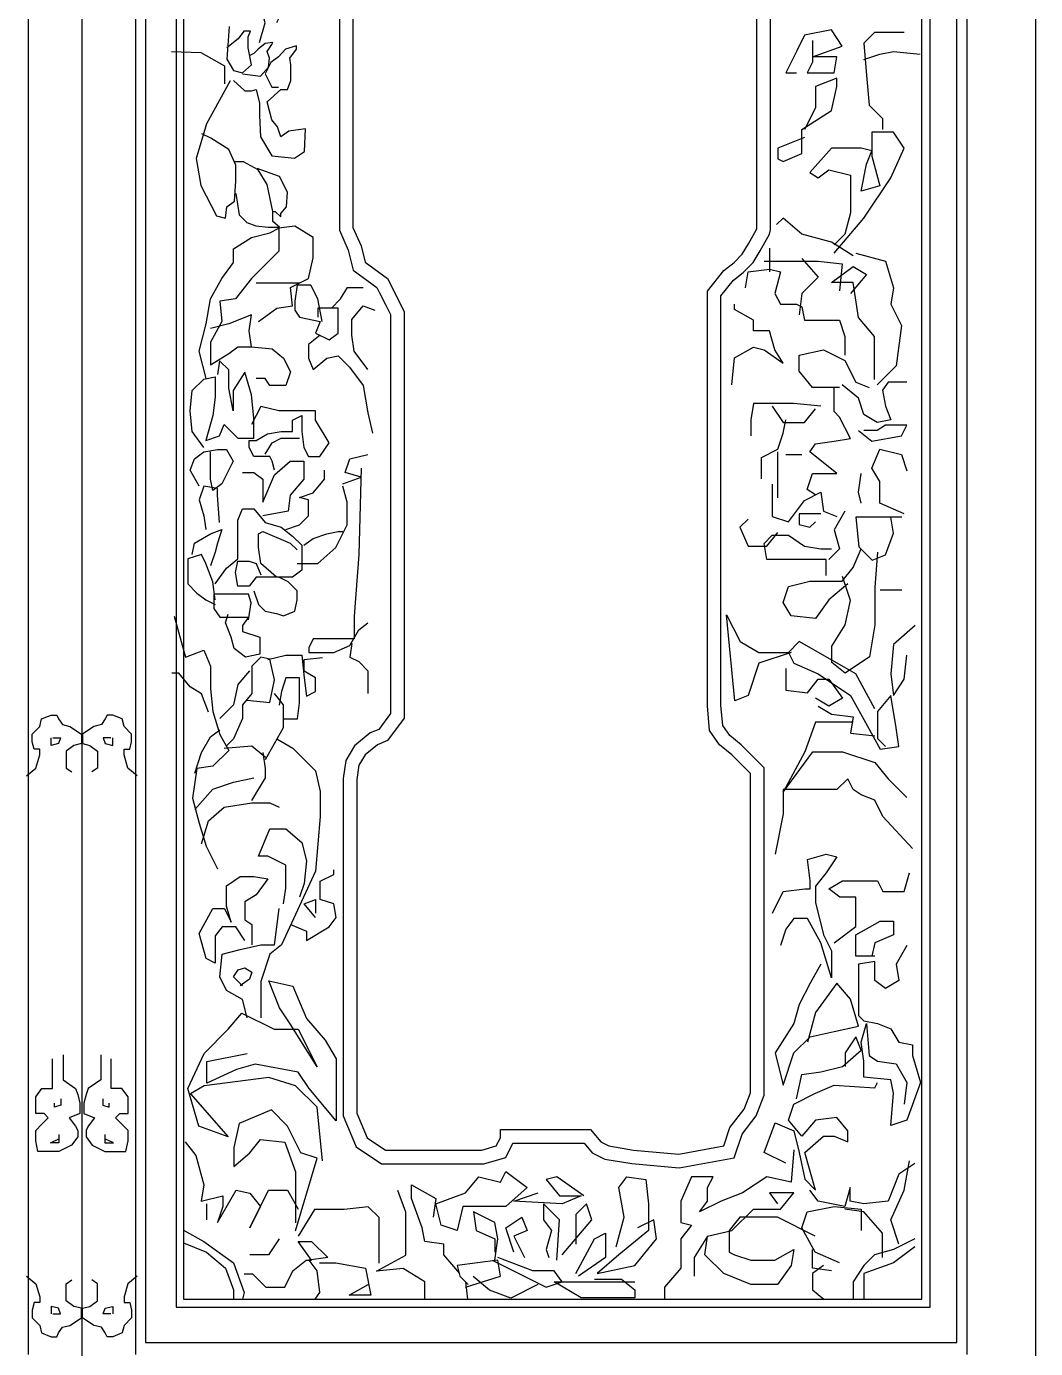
# Model space of a CAD drawing. Extents: x 1684 to 4686, y 4591 to 8092.
# Drawn here: x 2234 to 2705, y 5761 to 6378 of the extents above; entities that cross this region are included whole.
import ezdxf

# ---------------------------------------------------------------- set-up
doc = ezdxf.new("R2010")
doc.units = 0
doc.header["$MEASUREMENT"] = 0
doc.layers.add('3', color=3, linetype='CONTINUOUS')
doc.layers.add('7', color=7, linetype='CONTINUOUS')

msp = doc.modelspace()

# ---------------------------------------------------------------- linework, layer by layer
at = {"layer": '3'}
for p, q in [((2235, 7270.16), (2235, 5758.27)), ((2285, 7270.16), (2285, 5758.27)), ((2673.3, 5758.27), (2673.3, 7270.16)), ((2304.05, 7255.06), (2304.05, 5780.36)), ((2656, 5780.36), (2656, 7255.06)), ((2304.05, 5780.36), (2656, 5780.36))]:
    msp.add_line(p, q, dxfattribs=at)
for points in [[(2380.18, 6460.96), (2380.18, 6283.17), (2384.25, 6273.84), (2386.6, 6264.46), (2397.74, 6256.37), (2398.96, 6253.93), (2401.83, 6248.2), (2404.03, 6243.81), (2404.03, 6057.51), (2398.65, 6050.15), (2394.62, 6048.54), (2387.28, 6042.43), (2383.19, 6035.62), (2381.99, 6027.21), (2381.99, 5869.69), (2388.01, 5855.27), (2399.82, 5847.4), (2447.61, 5847.4), (2457.85, 5850.32), (2461.17, 5856.96), (2494.45, 5856.96), (2498.18, 5852.49), (2504.06, 5849.56), (2516.71, 5847.45), (2538.86, 5845.44), (2564.47, 5850.09), (2568.19, 5861.23), (2574.81, 5869.73), (2578.43, 5879.37), (2578.43, 6032.26), (2567.75, 6042.93), (2562.41, 6047.37), (2559.12, 6051.97), (2558.33, 6061.43), (2558.33, 6252.55), (2564.17, 6259.81), (2568.68, 6263.42), (2573.31, 6268.04), (2576.62, 6273.55), (2581.05, 6281.29), (2581.4, 6283.42), (2581.4, 6453.7)], [(2342.86, 6370.76), (2345.5, 6380.02), (2344.18, 6385.31), (2340.21, 6397.21), (2354.77, 6418.36), (2361.39, 6418.36), (2362.71, 6413.08), (2361.39, 6397.21), (2350.8, 6394.56), (2353.45, 6385.31), (2350.8, 6380.02)], [(2328.7, 6378.23), (2327.65, 6363.01), (2330.8, 6357.76), (2335, 6356.71), (2339.21, 6360.38), (2337.63, 6368.26), (2337.63, 6373.5), (2338.68, 6376.13), (2335.53, 6376.13), (2332.9, 6372.45), (2327.65, 6368.26)], [(2601.12, 6371.68), (2601.12, 6361.64), (2598.61, 6356.62), (2611.17, 6356.62), (2612.43, 6364.15), (2601.12, 6364.15), (2614.94, 6369.17), (2609.92, 6376.7), (2597.35, 6374.19), (2593.58, 6366.66), (2588.56, 6356.62), (2593.58, 6356.62)], [(2335, 6356.18), (2343.41, 6355.14), (2347.09, 6359.33), (2347.61, 6363.53), (2346.56, 6366.68), (2348.66, 6369.83), (2349.19, 6370.88), (2345.51, 6370.35), (2342.36, 6367.73), (2340.26, 6365.63), (2338.16, 6364.58)], [(2643.84, 6375.45), (2630.02, 6375.45), (2625, 6370.43), (2626.25, 6355.37), (2627.51, 6341.56), (2633.79, 6335.29), (2633.79, 6330.27)], [(2301.9, 6366.68), (2315.56, 6366.16), (2326.6, 6359.86), (2326.6, 6351.46)], [(2330.8, 6353.04), (2336.05, 6348.31), (2339.21, 6348.31), (2341.31, 6348.84), (2342.88, 6342.54), (2342.88, 6336.77), (2343.41, 6326.8), (2348.66, 6317.87), (2359.17, 6316.82), (2363.9, 6319.97), (2364.43, 6330.47), (2356.55, 6329.42), (2352.87, 6326.8), (2351.29, 6331.52), (2348.66, 6334.67), (2346.56, 6343.06), (2352.87, 6348.84), (2356.02, 6348.84), (2357.6, 6353.04), (2357.6, 6360.38), (2357.07, 6363.53), (2360.22, 6367.73), (2360.22, 6369.31), (2354.97, 6367.73), (2351.82, 6364.06), (2348.14, 6361.43), (2345.51, 6356.18), (2348.66, 6349.89), (2351.82, 6349.89)], [(2625, 6362.9), (2632.54, 6365.41), (2638.82, 6366.66), (2651.38, 6365.41)], [(2329.17, 6352.86), (2318.13, 6332.92), (2313.4, 6316.65), (2315.5, 6304.05), (2322.86, 6289.88), (2327.06, 6288.83), (2327.59, 6294.08), (2331.27, 6296.7), (2331.79, 6306.15), (2331.79, 6313.5), (2328.64, 6320.85), (2320.23, 6326.09), (2316.03, 6328.19)], [(2597.35, 6326.5), (2584.79, 6321.48), (2584.79, 6316.46), (2587.3, 6315.21), (2596.1, 6318.97), (2596.1, 6330.27), (2609.92, 6339.05), (2612.43, 6350.35), (2612.43, 6354.11), (2602.38, 6350.35), (2602.38, 6340.31), (2597.35, 6330.27)], [(2611.17, 6272.53), (2625, 6288.85), (2637.56, 6307.68), (2643.84, 6321.48), (2638.82, 6329.01), (2628.77, 6329.01), (2628.77, 6317.72), (2632.54, 6303.91), (2623.74, 6301.4), (2626.25, 6313.95), (2628.77, 6320.23), (2623.74, 6321.48), (2609.92, 6321.48), (2599.87, 6310.19), (2603.64, 6307.68), (2608.66, 6311.44), (2618.71, 6308.93), (2618.71, 6291.36), (2616.2, 6281.32), (2611.17, 6276.3)], [(2331.79, 6300.38), (2333.37, 6290.41), (2337.05, 6286.73), (2341.25, 6285.16), (2347.03, 6284.63), (2352.29, 6284.63), (2349.13, 6287.26), (2349.13, 6289.36), (2349.13, 6291.98), (2346.51, 6304.58), (2342.3, 6311.4), (2335.47, 6315.07), (2331.27, 6315.07)], [(2349.13, 6291.98), (2350.18, 6291.98), (2352.81, 6289.36), (2352.81, 6290.93), (2355.44, 6294.08), (2355.96, 6300.9), (2352.29, 6308.25), (2341.78, 6311.92)], [(2317.94, 6213.92), (2314.75, 6226.68), (2317.94, 6239.43), (2320.07, 6251.13), (2325.39, 6260.69), (2330.71, 6268.13), (2330.71, 6274.51), (2339.23, 6279.83), (2347.74, 6281.95), (2352, 6284.08), (2352, 6273.45), (2339.23, 6260.69), (2331.78, 6251.13), (2324.33, 6250.06), (2325.39, 6240.5), (2320.07, 6230.93), (2320.07, 6220.3), (2328.58, 6225.61), (2332.84, 6228.8), (2339.23, 6228.8), (2338.16, 6236.24), (2339.23, 6243.68), (2328.58, 6239.43), (2320.07, 6237.31)], [(2342.42, 6240.5), (2350.93, 6246.87), (2358.38, 6247.94), (2357.32, 6256.44), (2365.83, 6260.69), (2367.96, 6270.26), (2367.96, 6279.83), (2359.45, 6285.14), (2352, 6284.08)], [(2619.97, 6271.28), (2609.92, 6277.55), (2596.1, 6281.32), (2587.3, 6288.85), (2584.3, 6285.85)], [(2581.02, 6274.74), (2581.02, 6272.53), (2581.02, 6263.75)], [(2621.23, 6272.53), (2635.05, 6268.77), (2638.82, 6256.22), (2637.56, 6248.69), (2642.59, 6238.65), (2640.08, 6219.82), (2631.28, 6211.04)], [(2569.71, 6256.22), (2570.97, 6263.75), (2581.02, 6265), (2586.04, 6263.75), (2583.53, 6253.71), (2586.04, 6248.69), (2593.58, 6248.69), (2596.1, 6247.43), (2597.35, 6241.16), (2606.15, 6241.16), (2613.69, 6241.16), (2616.2, 6233.63), (2616.2, 6224.84)], [(2578.51, 6268.77), (2603.64, 6268.77), (2614.94, 6267.51), (2613.69, 6254.96)], [(2596.1, 6270.02), (2603.64, 6261.24), (2596.1, 6253.71), (2594.84, 6243.67)], [(2630.02, 6213.55), (2630.02, 6233.63), (2622.48, 6242.41), (2619.97, 6258.73), (2609.92, 6258.73), (2619.97, 6266.26), (2626.25, 6262.49), (2618.71, 6253.71)], [(2341.35, 6258.57), (2356.25, 6258.57), (2361.57, 6258.57)], [(2372.22, 6240.5), (2370.09, 6251.13), (2366.9, 6257.5), (2360.51, 6257.5), (2359.45, 6250.06), (2359.45, 6245.81), (2361.57, 6242.62), (2371.15, 6240.5), (2369.02, 6235.18), (2375.41, 6231.99), (2379.67, 6235.18), (2379.67, 6246.87), (2370.09, 6246.87), (2370.09, 6242.62)], [(2376.47, 6246.87), (2380.73, 6251.13), (2383.92, 6256.44), (2391.37, 6256.44)], [(2393.5, 6218.17), (2387.12, 6226.68), (2386.05, 6234.12), (2386.05, 6241.56), (2391.37, 6247.94), (2396.69, 6245.81)], [(2563.43, 6211.04), (2564.68, 6223.59), (2573.48, 6228.61), (2578.51, 6227.35), (2587.3, 6221.08), (2583.53, 6227.35), (2581.02, 6236.14), (2573.48, 6236.14), (2573.48, 6241.16), (2564.68, 6246.18), (2564.68, 6248.69)], [(2371.15, 6234.12), (2365.83, 6229.87), (2365.83, 6223.49), (2367.96, 6218.17), (2374.35, 6223.49), (2379.67, 6224.55), (2384.99, 6219.24), (2391.37, 6210.73), (2393.5, 6197.98), (2395.63, 6188.41)], [(2339.23, 6228.8), (2348.8, 6227.74), (2354.13, 6223.49), (2357.32, 6217.11), (2355.19, 6210.73), (2347.74, 6210.73), (2345.61, 6213.92), (2341.35, 6213.92)], [(2316.86, 6181.81), (2311.54, 6189.25), (2310.47, 6198.81), (2311.54, 6208.38), (2316.86, 6213.7), (2322.18, 6214.76), (2322.18, 6205.19), (2321.11, 6196.69), (2317.92, 6185), (2324.31, 6187.12), (2326.44, 6192.44), (2332.82, 6186.06), (2340.27, 6186.06), (2340.27, 6195.63), (2339.21, 6206.26), (2336.01, 6216.88), (2330.69, 6208.38), (2330.69, 6198.81), (2328.56, 6209.44), (2328.56, 6217.95), (2324.31, 6222.2), (2323.24, 6215.82)], [(2613.69, 6209.78), (2601.12, 6209.78), (2594.84, 6217.31), (2594.84, 6224.84), (2606.15, 6227.35), (2616.2, 6222.33), (2621.23, 6212.29), (2627.51, 6209.78)], [(2602.38, 6159.58), (2598.61, 6162.09), (2601.12, 6169.62), (2612.43, 6169.62), (2599.87, 6179.66), (2602.38, 6183.43), (2611.17, 6184.68), (2618.71, 6185.94), (2613.69, 6195.98), (2611.17, 6198.49), (2611.17, 6209.78)], [(2645.1, 6212.29), (2636.31, 6212.29), (2633.79, 6208.53), (2635.05, 6201), (2637.56, 6194.72), (2631.28, 6193.47), (2625, 6197.23), (2622.48, 6204.76), (2614.94, 6211.04)], [(2349.85, 6171.18), (2348.78, 6175.43), (2347.72, 6177.56), (2340.27, 6177.56), (2338.14, 6181.81), (2338.14, 6185), (2341.34, 6185), (2346.66, 6188.18), (2353.04, 6189.25), (2358.36, 6189.25), (2358.36, 6194.56), (2362.62, 6196.69), (2362.62, 6192.44), (2362.62, 6189.25), (2363.68, 6181.81), (2365.81, 6177.56), (2371.13, 6177.56), (2375.39, 6183.93), (2369.01, 6194.56), (2369.01, 6198.81), (2361.56, 6198.81), (2351.98, 6198.81), (2343.46, 6200.94), (2339.21, 6192.44)], [(2604.89, 6201), (2592.33, 6202.25), (2573.48, 6202.25), (2572.22, 6194.72), (2572.22, 6187.19)], [(2582.27, 6201), (2587.3, 6193.47), (2597.35, 6193.47), (2602.38, 6199.74)], [(2577.25, 6167.11), (2577.25, 6177.15), (2584.79, 6180.92), (2587.3, 6188.45), (2588.56, 6194.72)], [(2622.48, 6189.7), (2628.77, 6184.68), (2642.59, 6187.19), (2645.1, 6192.21), (2635.05, 6192.21), (2631.28, 6189.7), (2625, 6189.7)], [(2345.59, 6178.62), (2348.78, 6183.93), (2353.04, 6186.06), (2361.56, 6186.06)], [(2314.73, 6163.74), (2310.47, 6171.18), (2312.6, 6176.49), (2316.86, 6179.68), (2323.24, 6180.74), (2327.5, 6180.74), (2330.69, 6175.43), (2325.37, 6164.8), (2321.11, 6161.61), (2320.05, 6166.93), (2320.05, 6175.43), (2320.05, 6179.68)], [(2381.83, 6164.72), (2390.34, 6167.91), (2382.89, 6170.04), (2385.02, 6176.42), (2393.53, 6178.54)], [(2584.79, 6158.33), (2584.79, 6170.88), (2584.79, 6179.66)], [(2588.56, 6178.41), (2596.1, 6178.41)], [(2643.84, 6150.8), (2632.54, 6155.82), (2632.54, 6165.86), (2628.77, 6172.13), (2632.54, 6180.92), (2642.59, 6178.41), (2645.1, 6170.88)], [(2334.95, 6170.11), (2340.27, 6170.11), (2344.53, 6166.93), (2344.53, 6156.3), (2349.85, 6169.05), (2357.3, 6175.43), (2363.68, 6175.43), (2363.68, 6166.93), (2357.3, 6159.48), (2356.23, 6152.04), (2344.53, 6149.92)], [(2390.34, 6172.16), (2389.28, 6131.77), (2387.15, 6103.07), (2387.15, 6092.44), (2379.7, 6092.44), (2367.99, 6092.44), (2365.86, 6088.19), (2365.86, 6086.06), (2377.57, 6086.06), (2385.02, 6089.25), (2389.28, 6096.69), (2393.53, 6099.88)], [(2355.17, 6143.54), (2361.56, 6145.67), (2365.81, 6149.92), (2365.81, 6157.36), (2361.56, 6158.42), (2367.94, 6160.55), (2373.26, 6166.93), (2373.26, 6171.18)], [(2623.74, 6155.82), (2622.48, 6160.84), (2623.74, 6169.62)], [(2324.31, 6146.73), (2323.24, 6159.48), (2323.24, 6162.67), (2316.86, 6163.74), (2314.73, 6157.36), (2316.86, 6149.92), (2317.92, 6143.54)], [(2360.49, 6127.6), (2370.07, 6127.6), (2378.58, 6135.04), (2383.9, 6145.67), (2383.9, 6156.3), (2381.78, 6163.74)], [(2582.27, 6164.6), (2582.27, 6149.54), (2589.81, 6147.03), (2597.35, 6157.07), (2604.89, 6160.84), (2606.15, 6152.05), (2612.43, 6149.54)], [(2322.18, 6118.03), (2327.5, 6125.47), (2332.82, 6129.72), (2332.82, 6140.35), (2332.82, 6147.79), (2334.95, 6153.11), (2340.27, 6153.11), (2345.59, 6146.73), (2353.04, 6144.6), (2358.36, 6140.35), (2362.62, 6136.1), (2362.62, 6124.41), (2358.36, 6121.22), (2350.91, 6121.22), (2343.46, 6127.6), (2342.4, 6135.04), (2342.4, 6141.41), (2344.53, 6142.48), (2357.3, 6137.16), (2360.49, 6133.97)], [(2570.97, 6148.29), (2567.2, 6144.52), (2570.97, 6135.73), (2579.76, 6135.73), (2584.79, 6142.01)], [(2604.89, 6150.8), (2594.84, 6150.8), (2594.84, 6145.78), (2599.87, 6144.52), (2602.38, 6147.03)], [(2616.2, 6152.05), (2611.17, 6143.27), (2613.69, 6134.48), (2608.66, 6129.46)], [(2642.7, 6149.21), (2621.34, 6149.21), (2622.6, 6135.4), (2628.88, 6129.13), (2635.16, 6131.64), (2638.93, 6141.68), (2637.67, 6149.21)], [(2311.54, 6131.85), (2312.6, 6137.16), (2320.05, 6141.41), (2325.37, 6143.54), (2323.24, 6137.16), (2322.18, 6132.91), (2320.05, 6126.53)], [(2363.68, 6136.1), (2367.94, 6139.29), (2374.33, 6141.41), (2379.65, 6142.48), (2381.78, 6142.48)], [(2607.41, 6121.93), (2607.41, 6129.46), (2591.07, 6129.46), (2579.76, 6129.46), (2578.51, 6136.99), (2582.27, 6140.75), (2589.81, 6140.75), (2597.35, 6135.73), (2604.89, 6134.48), (2609.92, 6134.48)], [(2322.18, 6110.59), (2321.11, 6119.09), (2317.92, 6127.6), (2315.79, 6131.85), (2309.41, 6129.72), (2309.41, 6123.34), (2309.41, 6118.03), (2313.67, 6113.78), (2317.92, 6110.59), (2322.18, 6108.46)], [(2617.46, 6118.16), (2608.66, 6110.63), (2602.38, 6101.85), (2591.07, 6103.1), (2587.3, 6109.38), (2589.81, 6116.91), (2599.87, 6119.42), (2614.94, 6119.42), (2619.97, 6125.69), (2623.74, 6134.48)], [(2631.39, 6132.89), (2630.14, 6116.58), (2630.14, 6099.01), (2627.62, 6083.95), (2616.31, 6076.42), (2610.03, 6081.44), (2610.03, 6088.97), (2616.31, 6099.01), (2618.83, 6110.3), (2615.06, 6121.6)], [(2340.27, 6114.84), (2342.4, 6108.46), (2345.59, 6105.27), (2350.91, 6104.21), (2354.11, 6103.15), (2359.43, 6105.27), (2360.49, 6110.59), (2360.49, 6114.84), (2356.23, 6119.09), (2351.98, 6121.22), (2341.34, 6121.22), (2338.14, 6116.97), (2332.82, 6116.97), (2331.76, 6123.34), (2332.82, 6128.66), (2338.14, 6128.66), (2341.34, 6127.6), (2343.46, 6122.28)], [(2337.7, 6101.27), (2339.03, 6109.28), (2337.7, 6113.28), (2327.01, 6113.28), (2321.66, 6113.28), (2321.66, 6106.61), (2324.33, 6102.6), (2328.34, 6102.6), (2337.7, 6102.6), (2335.02, 6098.6), (2335.02, 6095.93), (2343.04, 6093.26), (2343.04, 6089.25), (2343.04, 6085.25), (2336.36, 6083.91), (2331.01, 6087.92), (2329.68, 6093.26), (2327.01, 6099.93), (2328.34, 6103.94)], [(2632.65, 6115.32), (2642.7, 6115.32)], [(2303.07, 6103.07), (2308.4, 6083.94), (2316.91, 6087.13), (2320.1, 6079.69), (2320.1, 6069.06), (2321.17, 6058.43), (2324.36, 6047.8), (2328.62, 6040.36), (2321.17, 6032.91), (2313.72, 6031.85), (2311.59, 6018.03), (2314.78, 6006.34), (2317.97, 5995.71), (2323.3, 5985.08)], [(2591.11, 6086.09), (2576.04, 6081.07), (2571.01, 6066.01), (2564.73, 6063.5), (2560.96, 6103.66), (2567.24, 6091.11), (2576.04, 6086.09), (2589.86, 6086.09)], [(2648.91, 6098.64), (2638.86, 6089.86), (2637.61, 6076.05), (2638.86, 6066.01), (2643.89, 6073.54), (2645.15, 6084.84)], [(2386.08, 6090.31), (2385.02, 6083.94), (2389.28, 6081.81), (2393.53, 6077.56), (2393.53, 6071.18), (2393.53, 6066.93)], [(2630.07, 6059.74), (2621.27, 6076.05), (2594.88, 6091.11), (2589.86, 6086.09), (2592.37, 6081.07), (2603.68, 6076.05), (2618.76, 6066.01), (2625.04, 6054.72), (2632.58, 6040.91), (2641.38, 6042.17), (2640.12, 6050.95), (2637.61, 6066.01), (2631.32, 6058.48), (2631.32, 6045.93), (2635.09, 6042.17)], [(2337.13, 6063.74), (2347.77, 6062.68), (2349.9, 6073.31), (2347.77, 6082.87), (2343.52, 6083.94), (2339.26, 6079.69), (2339.26, 6071.18), (2339.26, 6066.93), (2335, 6061.61), (2335, 6055.24), (2330.74, 6045.67), (2327.55, 6042.48)], [(2346.75, 6082.71), (2355.26, 6084.84), (2362.71, 6084.84), (2363.78, 6074.21), (2364.84, 6065.7), (2369.1, 6067.83), (2369.1, 6074.21), (2363.78, 6077.4), (2363.78, 6082.71), (2372.29, 6083.77)], [(2319.08, 6058.26), (2315.89, 6066.77), (2310.57, 6069.96), (2305.24, 6076.33), (2302.05, 6076.33)], [(2338.19, 6077.56), (2332.87, 6071.18), (2330.74, 6061.61), (2324.36, 6055.24)], [(2354.2, 6055.07), (2360.58, 6055.07), (2361.65, 6062.52), (2361.65, 6069.96), (2361.65, 6074.21), (2355.26, 6074.21), (2353.14, 6067.83), (2352.07, 6061.45)], [(2588.6, 6078.56), (2588.6, 6068.52), (2598.65, 6067.27), (2603.68, 6073.54), (2608.71, 6073.54), (2614.99, 6064.76), (2608.71, 6060.99), (2602.42, 6064.76)], [(2345.64, 6036.1), (2354.16, 6050.98), (2354.16, 6061.61), (2349.9, 6066.93)], [(2603.68, 6060.99), (2609.96, 6057.23), (2620.01, 6055.97), (2618.76, 6048.44), (2630.07, 6047.19)], [(2234.12, 6028.53), (2238.54, 6032.06), (2240.31, 6038.24), (2240.31, 6040.89), (2237.66, 6040.89), (2236.77, 6044.42), (2236.77, 6047.96), (2240.31, 6051.49), (2241.19, 6055.02), (2245.61, 6056.78), (2248.26, 6056.78), (2249.15, 6055.02), (2250.91, 6052.37), (2254.45, 6051.49), (2259.75, 6047.96), (2259.75, 6043.54), (2256.22, 6042.66), (2252.68, 6040.01), (2252.68, 6037.36), (2252.68, 6032.06), (2255.33, 6030.3)], [(2285.88, 6028.53), (2281.46, 6032.06), (2279.69, 6038.24), (2279.69, 6040.89), (2282.34, 6040.89), (2283.22, 6044.42), (2283.22, 6047.96), (2279.69, 6051.49), (2278.8, 6055.02), (2274.39, 6056.78), (2271.73, 6056.78), (2270.85, 6055.02), (2269.08, 6052.37), (2265.55, 6051.49), (2260.24, 6047.96), (2260.24, 6043.54), (2263.78, 6042.66), (2267.31, 6040.01), (2267.31, 6037.36), (2267.31, 6032.06), (2264.66, 6030.3)], [(2312.65, 6029.73), (2315.85, 6039.29), (2320.1, 6046.73), (2324.36, 6049.92)], [(2620.01, 6053.46), (2611.22, 6053.46), (2602.42, 6053.46), (2597.4, 6039.66), (2587.34, 6020.83), (2601.17, 6039.66), (2614.99, 6039.66), (2630.07, 6034.64), (2636.35, 6027.11), (2645.15, 6018.32)], [(2246.49, 6046.19), (2250.03, 6046.19), (2249.15, 6043.54), (2245.61, 6042.66), (2245.61, 6046.19)], [(2273.5, 6046.19), (2269.97, 6046.19), (2270.85, 6043.54), (2274.39, 6042.66), (2274.39, 6046.19)], [(2326.49, 6041.42), (2339.26, 6042.48), (2345.64, 6037.17)], [(2350.97, 6045.67), (2358.41, 6041.42), (2369.06, 6030.79), (2371.19, 6021.22), (2371.19, 6009.53), (2369.06, 5984.02), (2353.11, 5949.54), (2347.79, 5945.28), (2343.54, 5932.53), (2343.54, 5922.96), (2343.54, 5915.52)], [(2339.26, 6016.97), (2345.64, 6027.6), (2345.64, 6031.85), (2344.58, 6039.29)], [(2312.65, 6012.72), (2321.17, 6022.28), (2330.74, 6025.47), (2340.32, 6027.6)], [(2647.66, 5994.48), (2633.84, 6009.54), (2630.07, 6017.07), (2623.78, 6019.58), (2620.01, 6022.09), (2617.5, 6027.11), (2612.48, 6022.09), (2604.94, 6022.09), (2587.34, 6022.09), (2587.34, 6010.79), (2583.58, 5991.97)], [(2315.85, 5996.77), (2319.04, 6007.4), (2326.49, 6013.78), (2339.26, 6015.91), (2347.77, 6015.91), (2352.03, 6013.78)], [(2354.18, 5968.67), (2355.24, 5976.11), (2355.24, 5986.74), (2346.73, 5990.99), (2342.47, 5990.99), (2347.79, 6003.75), (2355.24, 6003.75), (2362.69, 5997.37), (2364.82, 5988.87), (2363.76, 5978.24), (2361.63, 5971.86)], [(2582.32, 5964.36), (2587.34, 5974.4), (2597.4, 5975.65), (2599.91, 5975.65), (2599.91, 5979.42), (2598.65, 5989.46), (2607.45, 5991.97), (2612.48, 5990.71), (2607.45, 5983.18), (2602.42, 5976.91), (2602.42, 5969.38), (2606.19, 5954.32), (2609.96, 5946.78), (2609.96, 5934.23), (2604.94, 5950.55), (2598.65, 5961.85), (2592.37, 5961.85), (2588.6, 5956.83), (2586.09, 5949.29)], [(2336.09, 5951.66), (2331.83, 5958.04), (2325.44, 5958.04), (2322.25, 5953.79), (2322.25, 5947.41), (2322.25, 5941.03), (2317.99, 5943.16), (2314.8, 5954.85), (2321.19, 5966.54), (2326.51, 5966.54), (2329.7, 5960.17), (2327.57, 5967.61), (2327.57, 5977.17), (2333.96, 5981.42), (2340.34, 5981.42), (2346.73, 5980.36), (2341.41, 5972.92), (2336.09, 5969.73), (2336.09, 5961.23), (2339.28, 5959.1), (2339.28, 5949.54)], [(2357.37, 5959.1), (2364.82, 5955.91), (2364.82, 5951.66), (2375.46, 5958.04), (2378.66, 5962.29), (2377.59, 5968.67), (2371.21, 5970.8), (2371.21, 5979.3), (2377.59, 5982.49), (2377.59, 5984.61)], [(2611.22, 5950.55), (2621.27, 5958.08), (2621.27, 5966.87), (2621.27, 5971.89), (2613.73, 5971.89), (2608.71, 5975.65), (2614.99, 5979.42), (2625.04, 5979.42), (2631.32, 5979.42), (2633.84, 5974.4), (2643.89, 5974.4), (2646.4, 5983.18)], [(2369.08, 5962.29), (2363.76, 5968.67), (2369.08, 5970.8), (2369.08, 5964.42)], [(2337.15, 5915.52), (2335.02, 5924.02), (2327.57, 5928.28), (2324.38, 5934.65), (2325.44, 5945.28), (2333.96, 5947.41), (2343.54, 5949.54), (2349.92, 5949.54), (2350.99, 5958.04), (2352.05, 5966.54)], [(2630.07, 5944.27), (2621.27, 5944.27), (2621.27, 5954.32), (2632.58, 5960.59), (2638.86, 5960.59), (2638.86, 5954.32), (2630.07, 5950.55), (2628.81, 5944.27)], [(2645.15, 5949.29), (2640.12, 5940.51), (2641.38, 5932.98), (2635.09, 5929.21), (2630.07, 5932.98), (2630.07, 5941.76), (2622.53, 5940.51), (2622.53, 5930.47), (2622.53, 5916.66), (2625.04, 5914.15), (2631.32, 5912.9), (2637.61, 5910.39), (2641.38, 5904.11), (2647.66, 5902.86), (2647.66, 5897.84), (2651.43, 5885.29), (2645.15, 5867.72), (2637.61, 5865.21), (2638.86, 5880.27), (2637.61, 5886.54), (2625.04, 5887.8), (2625.04, 5895.33), (2623.78, 5904.11), (2626.3, 5912.9), (2627.55, 5897.84), (2631.32, 5895.33), (2640.12, 5894.07), (2645.15, 5885.29), (2643.89, 5875.25)], [(2335.02, 5930.4), (2330.77, 5934.65), (2332.89, 5937.84), (2336.09, 5938.91), (2339.28, 5936.78), (2338.22, 5933.59), (2333.96, 5930.4)], [(2604.94, 5940.51), (2599.91, 5931.72), (2594.88, 5921.68), (2592.37, 5912.9), (2583.58, 5899.09), (2587.34, 5884.03), (2592.37, 5899.09), (2599.91, 5906.62), (2611.22, 5909.13), (2622.53, 5911.64), (2618.76, 5924.19), (2612.48, 5931.72), (2602.42, 5917.92), (2598.65, 5904.11)], [(2372.33, 5848.67), (2369.82, 5873.77), (2359.77, 5883.81), (2347.2, 5887.57), (2317.05, 5883.81), (2310.76, 5880.04), (2328.36, 5859.96), (2314.53, 5864.98), (2309.51, 5882.55), (2317.05, 5898.87), (2328.36, 5910.16), (2334.64, 5917.7), (2349.72, 5910.16), (2361.03, 5910.16), (2369.82, 5892.59), (2357.26, 5912.67), (2352.23, 5920.21), (2347.2, 5932.76), (2358.51, 5930.25), (2364.79, 5915.19), (2373.59, 5905.14), (2378.62, 5896.36), (2378.62, 5872.51), (2378.62, 5867.49), (2366.05, 5882.55), (2361.03, 5890.08), (2340.92, 5893.85), (2332.13, 5891.34), (2318.3, 5885.06), (2318.3, 5895.1), (2337.15, 5898.87)], [(2593.63, 5877.76), (2596.14, 5889.05), (2604.94, 5890.31), (2614.99, 5892.82), (2623.78, 5900.35), (2621.27, 5906.62), (2616.24, 5899.09), (2616.24, 5892.82)], [(2251.19, 5898.28), (2251.19, 5886.51), (2257.09, 5882.58), (2258.07, 5879.64), (2259.05, 5875.72), (2259.05, 5870.81), (2254.14, 5868.85), (2257.09, 5864.93), (2258.07, 5862.96), (2258.07, 5860.02), (2255.12, 5856.1), (2249.23, 5853.16), (2246.28, 5853.16), (2243.34, 5853.16), (2239.41, 5853.16), (2238.43, 5858.06), (2238.43, 5862.96), (2241.37, 5865.91), (2244.32, 5868.85), (2242.36, 5870.81), (2238.43, 5870.81), (2238.43, 5878.66), (2241.37, 5882.58), (2246.28, 5882.58), (2246.28, 5891.41), (2246.28, 5896.32)], [(2268.8, 5898.28), (2268.8, 5886.51), (2262.91, 5882.58), (2261.93, 5879.64), (2260.95, 5875.72), (2260.95, 5870.81), (2265.86, 5868.85), (2262.91, 5864.93), (2261.93, 5862.96), (2261.93, 5860.02), (2264.87, 5856.1), (2270.77, 5853.16), (2273.71, 5853.16), (2276.66, 5853.16), (2280.59, 5853.16), (2281.57, 5858.06), (2281.57, 5862.96), (2278.62, 5865.91), (2275.68, 5868.85), (2277.64, 5870.81), (2281.57, 5870.81), (2281.57, 5878.66), (2278.62, 5882.58), (2273.71, 5882.58), (2273.71, 5891.41), (2273.71, 5896.32)], [(2588.6, 5847.64), (2578.55, 5852.66), (2583.58, 5866.46), (2592.37, 5862.7), (2594.88, 5852.66), (2597.4, 5840.11), (2602.42, 5835.09), (2597.4, 5852.66), (2606.19, 5860.19), (2611.22, 5860.19), (2617.5, 5857.68), (2617.5, 5862.7), (2612.48, 5868.97), (2602.42, 5867.72), (2596.14, 5860.19), (2589.86, 5867.72), (2592.37, 5875.25), (2602.42, 5880.27), (2611.22, 5884.03), (2630.07, 5882.78), (2631.32, 5885.29)], [(2250.21, 5877.68), (2250.21, 5874.74), (2247.27, 5873.75), (2247.27, 5875.72)], [(2269.78, 5877.68), (2269.78, 5874.74), (2272.73, 5873.75), (2272.73, 5875.72)], [(2359.77, 5816.04), (2369.82, 5849.92), (2362.28, 5852.43), (2356, 5864.98), (2348.46, 5872.51), (2333.38, 5866.24), (2330.87, 5854.94), (2330.87, 5846.16), (2338.41, 5852.43), (2343.43, 5858.71), (2354.74, 5857.45), (2359.77, 5843.65), (2359.77, 5836.12), (2359.77, 5819.8)], [(2249.23, 5861), (2249.23, 5857.08), (2245.3, 5857.08), (2249.23, 5859.04)], [(2270.77, 5861), (2270.77, 5857.08), (2274.69, 5857.08), (2270.77, 5859.04)], [(2308.17, 5857.57), (2313.19, 5851.29), (2316.96, 5837.49), (2315.71, 5829.96), (2325.76, 5832.47), (2325.76, 5827.45), (2323.25, 5819.92), (2332.04, 5834.98), (2338.32, 5833.72), (2343.35, 5827.45), (2338.32, 5817.41), (2347.12, 5834.98), (2355.92, 5834.98), (2360.94, 5826.19)], [(2592.31, 5853.81), (2591.05, 5838.75), (2579.74, 5841.26), (2568.44, 5833.73), (2558.38, 5829.97), (2548.33, 5824.95), (2552.1, 5829.97), (2552.1, 5836.24), (2554.61, 5841.26), (2544.56, 5841.26), (2539.54, 5829.97), (2539.54, 5819.93), (2544.56, 5818.67), (2539.54, 5812.4), (2539.54, 5798.59), (2532, 5789.81), (2532, 5784.19)], [(2648.85, 5847.54), (2641.31, 5842.52), (2636.29, 5829.97), (2624.98, 5828.71), (2618.7, 5829.97), (2618.7, 5836.24), (2616.18, 5827.46), (2603.62, 5829.97), (2599.85, 5834.99)], [(2641.31, 5809.89), (2637.54, 5821.18), (2643.83, 5834.99), (2646.34, 5848.79)], [(2494.3, 5832.48), (2481.73, 5841.26), (2476.71, 5840.01), (2482.99, 5832.48), (2493.04, 5832.48), (2484.25, 5828.71), (2461.63, 5829.97), (2472.94, 5833.73)], [(2509.38, 5808.63), (2513.15, 5822.44), (2510.63, 5836.24), (2514.4, 5841.26), (2523.2, 5840.01), (2524.46, 5828.71), (2524.46, 5816.16), (2510.63, 5804.87), (2500.58, 5796.08), (2518.17, 5799.85), (2528.23, 5812.4), (2526.97, 5821.18), (2519.43, 5817.42)], [(2420.08, 5784.19), (2420.08, 5792.19), (2410.03, 5798.47), (2397.46, 5797.21), (2411.29, 5804.74), (2411.29, 5824.82), (2407.52, 5834.86)], [(2436.5, 5796.08), (2428.96, 5804.87), (2428.96, 5809.89), (2420.16, 5811.14), (2418.91, 5817.42), (2413.88, 5831.22), (2413.88, 5837.5), (2425.19, 5831.22), (2423.93, 5822.44)], [(2602.36, 5813.65), (2584.77, 5822.44), (2567.18, 5822.44), (2562.15, 5816.16), (2562.15, 5806.12), (2564.67, 5804.87), (2572.2, 5802.36), (2583.51, 5802.36), (2592.31, 5807.38), (2591.05, 5799.85), (2584.77, 5791.06), (2572.2, 5791.06), (2559.64, 5796.08), (2550.84, 5804.87), (2552.1, 5813.65), (2563.41, 5816.16), (2573.46, 5826.2), (2586.03, 5826.2), (2592.31, 5833.73), (2581, 5833.73), (2584.77, 5828.71)], [(2318.22, 5828.7), (2318.22, 5821.17)], [(2398.72, 5800.98), (2398.72, 5822.31), (2393.7, 5827.33), (2382.39, 5826.08), (2368.56, 5826.08), (2361.03, 5813.53)], [(2481.73, 5802.36), (2482.99, 5821.18), (2475.45, 5828.71), (2475.45, 5821.18), (2479.22, 5816.16), (2476.71, 5807.38), (2477.97, 5803.61)], [(2484.25, 5804.87), (2498.07, 5821.18), (2495.56, 5828.71), (2490.53, 5823.69), (2490.53, 5809.89)], [(2613.67, 5801.1), (2602.36, 5806.12), (2596.08, 5817.42), (2598.59, 5824.95), (2611.16, 5827.46), (2623.72, 5826.2), (2623.72, 5816.16)], [(2452.83, 5802.36), (2454.09, 5812.4), (2452.83, 5819.93), (2442.78, 5824.95), (2444.04, 5816.16), (2452.83, 5812.4), (2452.83, 5806.12)], [(2461.63, 5806.12), (2457.86, 5817.42), (2465.4, 5822.44), (2467.91, 5816.16), (2461.63, 5813.65), (2466.66, 5803.61)], [(2633.77, 5803.61), (2633.77, 5814.91), (2624.98, 5824.95), (2616.18, 5826.2)], [(2307.4, 5816.44), (2316.96, 5811.13), (2330.78, 5801.09), (2335.81, 5787.29), (2334.92, 5784.19)], [(2490.53, 5796.08), (2499.33, 5812.4), (2504.35, 5814.91), (2504.35, 5803.61), (2491.79, 5794.83)], [(2307.4, 5810.44), (2318.22, 5806.11), (2327.01, 5798.58), (2330.78, 5788.54), (2330.78, 5784.19)], [(2335.81, 5796.07), (2339.58, 5796.07), (2345.86, 5789.8), (2354.66, 5789.8), (2358.43, 5797.33), (2364.71, 5802.35), (2367.22, 5802.35), (2360.94, 5811.13), (2367.22, 5811.13), (2374.76, 5803.6), (2365.97, 5802.35), (2369.74, 5797.33), (2370.99, 5787.29), (2368.66, 5784.19)], [(2352.15, 5812.39), (2347.12, 5804.86), (2338.32, 5804.86)], [(2552.1, 5813.65), (2545.82, 5803.61), (2545.82, 5794.83)], [(2648.85, 5812.4), (2638.8, 5807.38), (2630.01, 5804.87), (2624.98, 5799.85), (2619.95, 5792.32), (2619.95, 5784.19)], [(2648.85, 5808.63), (2638.8, 5801.1), (2624.98, 5796.08), (2624.98, 5786.04), (2624.98, 5784.19)], [(2439.01, 5789.81), (2455.35, 5794.83), (2454.09, 5802.36), (2435.24, 5799.85), (2436.5, 5794.83), (2440.27, 5791.06)], [(2451.58, 5802.36), (2476.71, 5789.81), (2484.25, 5792.32), (2480.48, 5797.34), (2470.43, 5797.34), (2454.09, 5803.61)], [(2609.9, 5797.34), (2601.11, 5798.59), (2601.11, 5807.38)], [(2370.99, 5801.09), (2378.53, 5801.09), (2392.35, 5798.58), (2394.87, 5786.03), (2384.82, 5786.03), (2393.61, 5791.05)], [(2606.13, 5799.85), (2601.11, 5796.08), (2601.11, 5788.55), (2606.35, 5784.19)], [(2234.12, 5794.9), (2238.54, 5791.37), (2240.31, 5785.19), (2240.31, 5782.54), (2237.66, 5782.54), (2236.77, 5779.01), (2236.77, 5775.48), (2240.31, 5771.95), (2241.19, 5768.42), (2245.61, 5766.65), (2248.26, 5766.65), (2249.15, 5768.42), (2250.91, 5771.07), (2254.45, 5771.95), (2259.75, 5775.48), (2259.75, 5779.9), (2256.22, 5780.78), (2252.68, 5783.43), (2252.68, 5786.07), (2252.68, 5791.37), (2255.33, 5793.14)], [(2285.88, 5794.9), (2281.46, 5791.37), (2279.69, 5785.19), (2279.69, 5782.54), (2282.34, 5782.54), (2283.22, 5779.01), (2283.22, 5775.48), (2279.69, 5771.95), (2278.8, 5768.42), (2274.39, 5766.65), (2271.73, 5766.65), (2270.85, 5768.42), (2269.08, 5771.07), (2265.55, 5771.95), (2260.24, 5775.48), (2260.24, 5779.9), (2263.78, 5780.78), (2267.31, 5783.43), (2267.31, 5786.07), (2267.31, 5791.37), (2264.66, 5793.14)], [(2439.01, 5792.32), (2440.03, 5784.19)], [(2472.86, 5790.94), (2460.29, 5784.66), (2450.24, 5788.43), (2442.7, 5794.7)], [(2499.33, 5793.57), (2511.89, 5793.57), (2518.17, 5788.55), (2518.17, 5784.79), (2493.04, 5784.79), (2480.48, 5792.32), (2518.17, 5792.32)], [(2246.49, 5777.25), (2250.03, 5777.25), (2249.15, 5779.9), (2245.61, 5780.78), (2245.61, 5777.25)], [(2273.5, 5777.25), (2269.97, 5777.25), (2270.85, 5779.9), (2274.39, 5780.78), (2274.39, 5777.25)]]:
    msp.add_lwpolyline(points, dxfattribs=at)
msp.add_lwpolyline([(2437.76, 5827.46), (2435.24, 5816.16), (2427.7, 5818.67), (2425.19, 5828.71), (2439.01, 5833.73), (2445.3, 5841.26), (2455.35, 5838.75), (2457.86, 5843.77), (2467.91, 5836.24), (2457.86, 5827.46), (2446.55, 5827.46)], close=True, dxfattribs=at)
at = {"layer": '7', "color": 7}
for p, q in [((2705.16, 7366.64), (2705.16, 4625.9)), ((2260, 7314.1), (2260, 4731.1))]:
    msp.add_line(p, q, dxfattribs=at)
at = {"layer": '7'}
for p, q in [((2289.69, 7265.55), (2289.69, 5763.94)), ((2668.46, 5763.94), (2668.46, 7265.55)), ((2307.4, 7251.56), (2307.4, 5784.19)), ((2652.05, 5784.19), (2652.05, 7251.56)), ((2307.4, 5784.19), (2652.05, 5784.19)), ((2289.69, 5763.94), (2668.46, 5763.94))]:
    msp.add_line(p, q, dxfattribs=at)
msp.add_lwpolyline([(2386.54, 6431.01), (2386.54, 6284.5), (2390.29, 6275.9), (2392.21, 6268.25), (2402.73, 6260.61), (2404.65, 6256.78), (2407.52, 6251.05), (2410.39, 6245.31), (2410.39, 6233.84), (2410.39, 6055.43), (2402.7, 6044.92), (2397.92, 6043.01), (2392.18, 6038.23), (2389.31, 6033.45), (2388.35, 6026.76), (2388.35, 6015.29), (2388.35, 5870.97), (2393.14, 5859.5), (2401.75, 5853.76), (2409.4, 5853.76), (2446.72, 5853.76), (2453.42, 5855.67), (2455.33, 5859.5), (2455.33, 5863.32), (2497.43, 5863.32), (2502.22, 5857.59), (2506.04, 5855.67), (2517.53, 5853.76), (2538.58, 5851.85), (2559.63, 5855.67), (2562.5, 5864.28), (2569.2, 5872.88), (2572.07, 5880.52), (2572.07, 6029.63), (2563.45, 6038.23), (2557.71, 6043.01), (2552.93, 6049.7), (2551.97, 6061.17), (2551.97, 6254.79), (2559.65, 6264.35), (2564.43, 6268.17), (2568.26, 6271.99), (2571.13, 6276.77), (2574.96, 6283.46), (2575.04, 6283.95), (2575.04, 6283.95), (2575.04, 6453)], dxfattribs=at)

doc.saveas('drawing.dxf')
